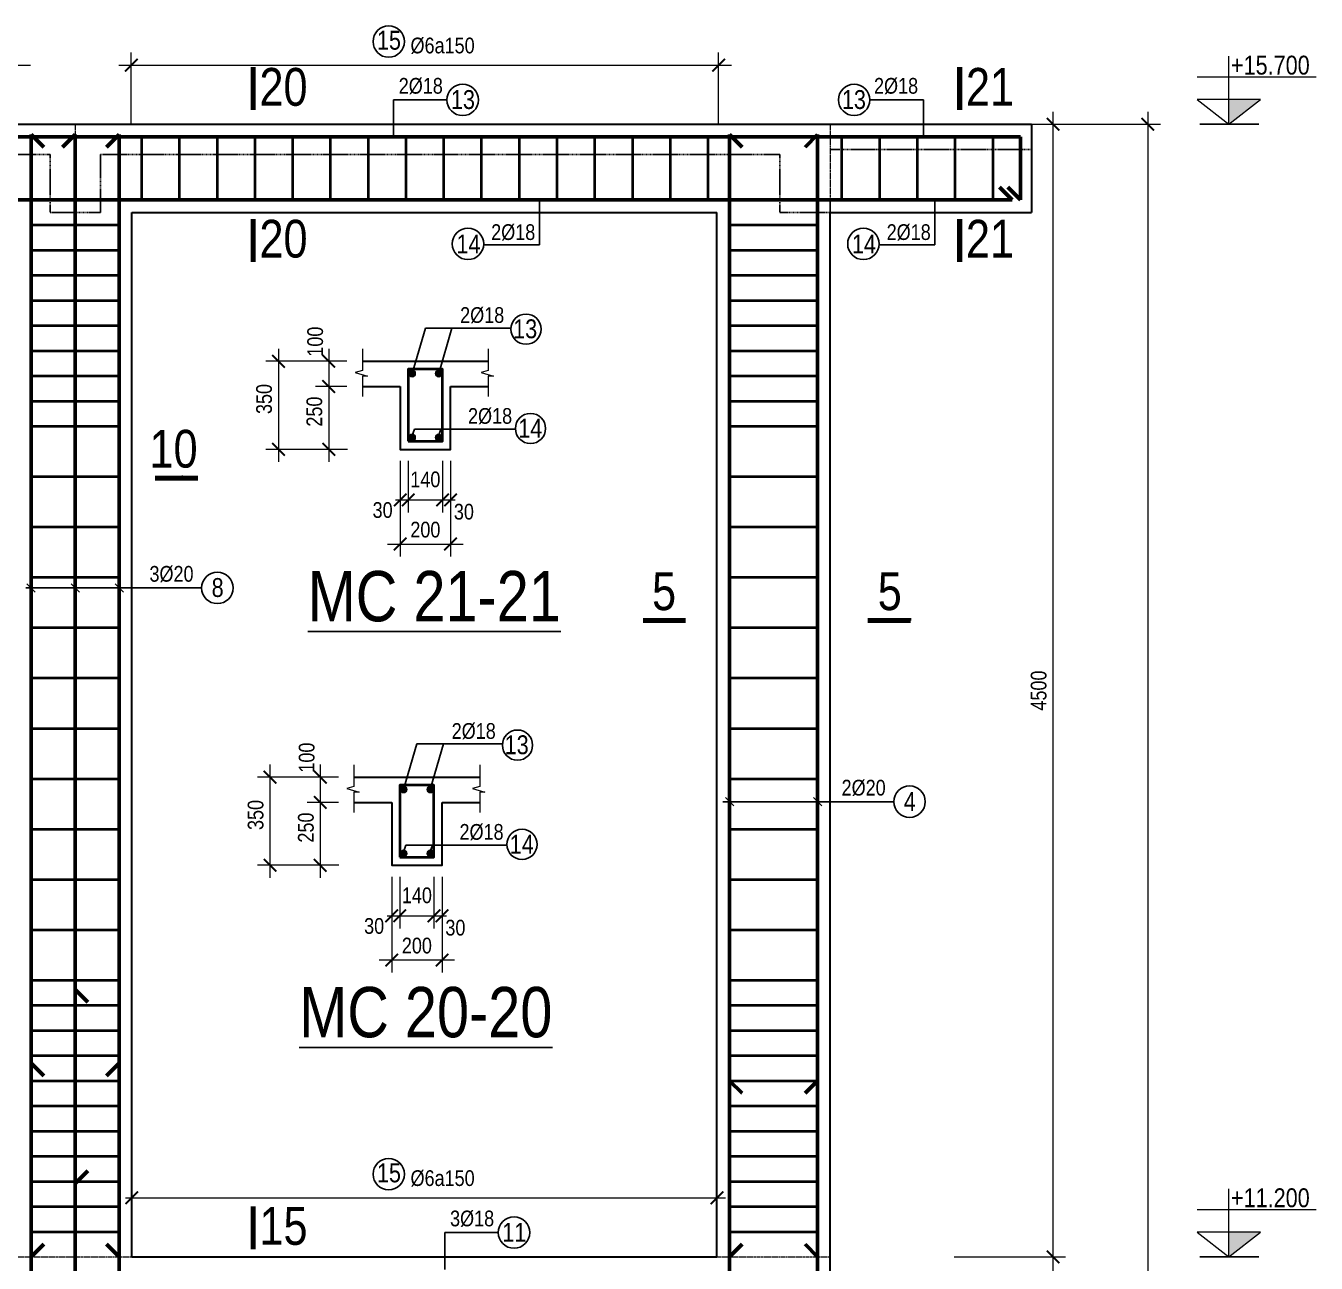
# Model space of a CAD drawing. Header units: inches. Extents: x -959662 to -910219, y 3489550 to 3514317.
# Drawn here: x -940592 to -935465, y 3504337 to 3509253 of the extents above; entities that cross this region are included whole.
import ezdxf

# ---------------------------------------------------------------- set-up
doc = ezdxf.new("R2010")
doc.units = ezdxf.units.IN
doc.header["$LTSCALE"] = 3.5
doc.header["$MEASUREMENT"] = 0
doc.linetypes.add('CENTERX2', pattern=[4, 2.5, -0.5, 0.5, -0.5])
doc.linetypes.add('DASHEDX2', pattern=[1.5, 1, -0.5])
for name, color, linetype, lineweight in [('5.TRUC', 1, 'CENTERX2', 13), ('duongkichthuoc', 4, 'Continuous', 13), ('NET BAO', 4, 'Continuous', 30), ('THEP DAI', 5, 'Continuous', 40), ('THEP DOC', 2, 'Continuous', 60)]:
    doc.layers.add(name, color=color, linetype=linetype, lineweight=lineweight)
for name, color, linetype in [('Net thay', 6, 'Continuous'), ('NETDUTDUT', 3, 'DASHEDX2'), ('text', 3, 'Continuous')]:
    doc.layers.add(name, color=color, linetype=linetype)
doc.styles.add('CHU', font='')
doc.styles.add('CHỮ', font='')
doc.styles.add('Helve-Condense', font='')
doc.styles.add('Text.Helve-condense', font='')
doc.styles.get('CHU').set_extended_font_data('VNI-Helve-Condense')
doc.styles.get('CHỮ').set_extended_font_data('VNI-Helve-Condense')
doc.styles.get('Helve-Condense').set_extended_font_data('VNI-Helve-Condense')
doc.styles.get('Text.Helve-condense').set_extended_font_data('VNI-Helve-Condense')
doc.dimstyles.new('TL25', dxfattribs={"dimscale": 25, "dimtxt": 2.5, "dimasz": 2, "dimexe": 2, "dimexo": 1, "dimgap": 1, "dimtad": 1, "dimdec": 0, "dimzin": 0, "dimdsep": 46, "dimtxsty": 'Helve-Condense', "dimblk": 'ARCHTICK', "dimcen": 2, "dimdle": 2, "dimclrd": 4, "dimclre": 4, "dimclrt": 4, "dimadec": 0, "dimazin": 0, "dimtfac": 0.004, "dimtdec": 0, "dimtmove": 2, "dimatfit": 3, "dimfxl": 1, "dimtolj": 1, "dimtzin": 0, "dimlwd": 13, "dimlwe": 13, "dimarcsym": 1})

# ---------------------------------------------------------------- blocks, each defined once
blk = doc.blocks.new('_ArchTick')
at = {"color": 0, "linetype": 'ByBlock', "const_width": 0.15}
blk.add_lwpolyline([(-0.5, -0.5), (0.5, 0.5)], dxfattribs=at)
blk = doc.blocks.new('*D24')
at = {"layer": 'DEFPOINTS', "color": 0, "transparency": 16777216}
for p in [(-936928.4, 3504362.2), (-936510.8, 3504362.2), (-936928.4, 3500762.2)]:
    blk.add_point(p, dxfattribs=at)
at = {"layer": 'duongkichthuoc', "color": 4, "linetype": 'Continuous', "lineweight": 13, "transparency": 16777216}
for p, q in [((-936510.8, 3500712.2), (-936510.8, 3504412.2)), ((-936903.4, 3504362.2), (-936460.8, 3504362.2)), ((-936903.4, 3500762.2), (-936460.8, 3500762.2))]:
    blk.add_line(p, q, dxfattribs=at)
at = {"layer": 'duongkichthuoc', "color": 4, "lineweight": 13, "transparency": 16777216, "xscale": 50, "yscale": 50, "zscale": 50}
for p, rotation in [((-936510.8, 3504362.2), 90), ((-936510.8, 3500762.2), 270)]:
    blk.add_blockref('_ArchTick', p, dxfattribs=dict(at, rotation=rotation))
at = {"layer": 'duongkichthuoc', "color": 4, "transparency": 16777216, "insert": (-936567.7, 3502562.2), "char_height": 62.5, "attachment_point": 5, "rotation": 90, "style": 'Helve-Condense'}
blk.add_mtext('\\A1;3600', dxfattribs=at)
blk = doc.blocks.new('*D25')
at = {"layer": 'DEFPOINTS', "color": 0, "transparency": 16777216}
for p in [(-936621, 3508862.2), (-936510.8, 3508862.2), (-936928.4, 3504362.2)]:
    blk.add_point(p, dxfattribs=at)
at = {"layer": 'duongkichthuoc', "color": 4, "linetype": 'Continuous', "lineweight": 13, "transparency": 16777216}
for p, q in [((-936510.8, 3504312.2), (-936510.8, 3508912.2)), ((-936596, 3508862.2), (-936460.8, 3508862.2)), ((-936903.4, 3504362.2), (-936460.8, 3504362.2))]:
    blk.add_line(p, q, dxfattribs=at)
at = {"layer": 'duongkichthuoc', "color": 4, "lineweight": 13, "transparency": 16777216, "xscale": 50, "yscale": 50, "zscale": 50}
for p, rotation in [((-936510.8, 3508862.2), 90), ((-936510.8, 3504362.2), 270)]:
    blk.add_blockref('_ArchTick', p, dxfattribs=dict(at, rotation=rotation))
at = {"layer": 'duongkichthuoc', "color": 4, "transparency": 16777216, "insert": (-936567.7, 3506612.2), "char_height": 62.5, "attachment_point": 5, "rotation": 90, "style": 'Helve-Condense'}
blk.add_mtext('\\A1;4500', dxfattribs=at)
blk = doc.blocks.new('*D26')
at = {"layer": 'DEFPOINTS', "color": 0, "transparency": 16777216}
for p in [(-936510.8, 3508862.2), (-936510.8, 3493162.2), (-936134.3, 3493162.2)]:
    blk.add_point(p, dxfattribs=at)
at = {"layer": 'THEP DOC', "color": 4, "linetype": 'Continuous', "lineweight": 13, "transparency": 16777216}
for p, q in [((-936134.3, 3508912.2), (-936134.3, 3493112.2)), ((-936485.8, 3508862.2), (-936084.3, 3508862.2)), ((-936485.8, 3493162.2), (-936084.3, 3493162.2))]:
    blk.add_line(p, q, dxfattribs=at)
at = {"layer": 'THEP DOC', "color": 4, "lineweight": 13, "transparency": 16777216, "xscale": 50, "yscale": 50, "zscale": 50}
for p, rotation in [((-936134.3, 3508862.2), 90), ((-936134.3, 3493162.2), 270)]:
    blk.add_blockref('_ArchTick', p, dxfattribs=dict(at, rotation=rotation))
at = {"layer": 'THEP DOC', "color": 4, "transparency": 16777216, "insert": (-936191.3, 3501012.2), "char_height": 62.5, "attachment_point": 5, "rotation": 90, "style": 'Helve-Condense'}
blk.add_mtext('\\A1;15700', dxfattribs=at)

msp = doc.modelspace()

# ---------------------------------------------------------------- hatches: boundary and pattern name
at = {"layer": 'text', "lineweight": 20, "ltscale": 20}
h = msp.add_hatch(color=0, dxfattribs=at)
h.dxf.hatch_style = 1
h.paths.add_polyline_path([(-935686.4, 3508960.5), (-935812.3, 3508960.5), (-935812.3, 3508862.2)])
at = {"layer": 'text'}
for points in [[(-939044.8, 3507871.8, 1), (-939069.8, 3507871.8, 1)], [(-938939.1, 3507871.8, 1), (-938964.1, 3507871.8, 1)], [(-939044.8, 3507617.8, 1), (-939069.8, 3507617.8, 1)], [(-938939.1, 3507617.8, 1), (-938964.1, 3507617.8, 1)], [(-939078.6, 3506219.2, 1), (-939103.6, 3506219.2, 1)], [(-938972.8, 3506219.2, 1), (-938997.8, 3506219.2, 1)], [(-939078.6, 3505965.2, 1), (-939103.6, 3505965.2, 1)], [(-938972.8, 3505965.2, 1), (-938997.8, 3505965.2, 1)]]:
    msp.add_hatch(color=256, dxfattribs=at).paths.add_polyline_path(points)
at = {"layer": 'text', "lineweight": 20, "ltscale": 20}
h = msp.add_hatch(color=0, dxfattribs=at)
h.dxf.hatch_style = 1
h.paths.add_polyline_path([(-935686.4, 3504460.5), (-935812.3, 3504460.5), (-935812.3, 3504362.2)])

# ---------------------------------------------------------------- linework, layer by layer
at = {"layer": '5.TRUC'}
for p, q in [((-952696, 3508862.2), (-936596, 3508862.2)), ((-940396, 3508862.2), (-940396, 3490815.3)), ((-937396, 3508862.2), (-937396, 3490815.3)), ((-951896, 3504362.2), (-937396, 3504362.2))]:
    msp.add_line(p, q, dxfattribs=at)
at = {"layer": 'duongkichthuoc', "color": 4, "linetype": 'Continuous', "lineweight": 13}
for p, q in [((-939413.6, 3507920.6), (-939638.2, 3507920.6)), ((-939588.2, 3507970.6), (-939588.2, 3507520.6)), ((-939316.7, 3507920.6), (-939440.7, 3507920.6)), ((-939388.6, 3507970.6), (-939388.6, 3507770.6)), ((-939388.6, 3507870.6), (-939388.6, 3507520.6)), ((-939316.7, 3507820.6), (-939440.7, 3507820.6)), ((-939413.6, 3507570.6), (-939638.2, 3507570.6)), ((-939314.6, 3507570.6), (-939438.6, 3507570.6)), ((-939104.7, 3507524.4), (-939104.7, 3507319.9)), ((-939072.7, 3507524.4), (-939072.7, 3507319.9)), ((-938936.7, 3507524.4), (-938936.7, 3507319.9)), ((-938904.7, 3507524.4), (-938904.7, 3507319.9)), ((-939072.7, 3507494.9), (-939072.7, 3507319.9)), ((-938936.7, 3507494.9), (-938936.7, 3507319.9)), ((-939122.7, 3507369.9), (-938886.7, 3507369.9)), ((-939104.7, 3507369.9), (-939072.7, 3507369.9)), ((-938936.7, 3507369.9), (-938904.7, 3507369.9)), ((-939104.7, 3507344.9), (-939104.7, 3507144.4)), ((-938904.7, 3507344.9), (-938904.7, 3507144.4)), ((-939154.7, 3507194.4), (-938854.7, 3507194.4)), ((-939622, 3506318), (-939622, 3505868)), ((-939422.3, 3506318), (-939422.3, 3506118)), ((-939447.3, 3506268), (-939672, 3506268)), ((-939350.4, 3506268), (-939474.4, 3506268)), ((-939422.3, 3506218), (-939422.3, 3505868)), ((-939350.4, 3506168), (-939474.4, 3506168)), ((-939447.3, 3505918), (-939672, 3505918)), ((-939348.3, 3505918), (-939472.3, 3505918)), ((-939138.4, 3505871.8), (-939138.4, 3505667.3)), ((-939106.4, 3505871.8), (-939106.4, 3505667.3)), ((-938970.4, 3505871.8), (-938970.4, 3505667.3)), ((-938938.4, 3505871.8), (-938938.4, 3505667.3)), ((-939106.4, 3505842.3), (-939106.4, 3505667.3)), ((-938970.4, 3505842.3), (-938970.4, 3505667.3)), ((-939156.4, 3505717.3), (-938920.4, 3505717.3)), ((-939138.4, 3505717.3), (-939106.4, 3505717.3)), ((-938970.4, 3505717.3), (-938938.4, 3505717.3)), ((-939138.4, 3505692.3), (-939138.4, 3505491.8)), ((-938938.4, 3505692.3), (-938938.4, 3505491.8)), ((-939188.4, 3505541.8), (-938888.4, 3505541.8))]:
    msp.add_line(p, q, dxfattribs=at)
at = {"layer": 'NET BAO'}
for p, q in [((-952696, 3508862.2), (-936596, 3508862.2)), ((-942896, 3508862.2), (-937896, 3508862.2)), ((-936596, 3508862.2), (-936596, 3508512.2)), ((-940171, 3504362.2), (-940171, 3508512.2)), ((-940171, 3508512.2), (-937846, 3508512.2)), ((-937846, 3504362.2), (-937846, 3508512.2)), ((-937396, 3504362.2), (-937396, 3508512.2)), ((-937396, 3508512.2), (-936596, 3508512.2)), ((-939254.7, 3507920.6), (-938754.7, 3507920.6)), ((-939254.7, 3507820.6), (-939104.7, 3507820.6)), ((-938904.7, 3507820.6), (-938754.7, 3507820.6)), ((-939288.4, 3506268), (-938788.4, 3506268)), ((-939288.4, 3506168), (-939138.4, 3506168)), ((-938938.4, 3506168), (-938788.4, 3506168)), ((-940171, 3504362.2), (-937846, 3504362.2)), ((-937396, 3500762.2), (-937396, 3504362.2))]:
    msp.add_line(p, q, dxfattribs=at)
for points in [[(-939104.7, 3507820.6), (-939104.7, 3507570.6), (-938904.7, 3507570.6), (-938904.7, 3507820.6)], [(-939138.4, 3506168), (-939138.4, 3505918), (-938938.4, 3505918), (-938938.4, 3506168)]]:
    msp.add_lwpolyline(points, dxfattribs=at)
at = {"layer": 'Net thay', "lineweight": 20}
for p, q in [((-939969.7, 3507456.4), (-939969.7, 3507466.4)), ((-939969.7, 3507456.4), (-939969.7, 3507456.4)), ((-937076.2, 3506890.4), (-937076.2, 3506900.4)), ((-937076.2, 3506890.4), (-937076.2, 3506890.4))]:
    msp.add_line(p, q, dxfattribs=at)
at = {"layer": 'Net thay', "lineweight": 20, "ltscale": 20, "const_width": 20}
for points in [[(-939688.8, 3509089.3), (-939688.8, 3508918.5)], [(-936881.7, 3509089.3), (-936881.7, 3508918.5)], [(-939688.8, 3508486), (-939688.8, 3508315.2)], [(-936881.7, 3508486), (-936881.7, 3508315.2)], [(-940078.3, 3507456.4), (-939907.5, 3507456.4)], [(-938140.6, 3506890.4), (-937969.9, 3506890.4)], [(-937247, 3506890.4), (-937076.2, 3506890.4)], [(-939688.8, 3504563.7), (-939688.8, 3504392.9)]]:
    msp.add_lwpolyline(points, dxfattribs=at)
at = {"layer": 'NETDUTDUT'}
for p, q in [((-951696, 3508862.2), (-937396, 3508862.2)), ((-937405.3, 3508862.2), (-936596, 3508862.2)), ((-936596, 3508862.2), (-936596, 3508762.2)), ((-943196, 3508742.2), (-940496, 3508742.2)), ((-940296, 3508742.2), (-937596.2, 3508742.2)), ((-936596, 3508762.2), (-937396, 3508762.2)), ((-940171, 3504362.2), (-937846, 3504362.2)), ((-937396.2, 3504362.2), (-937396, 3504362.2))]:
    msp.add_line(p, q, dxfattribs=at)
for points in [[(-937396.2, 3508862.2), (-937396.2, 3508862.2), (-937596.2, 3508862.2)], [(-940496, 3508742.2), (-940496, 3508512.2), (-940296, 3508512.2), (-940296, 3508742.2)], [(-937596.2, 3508742.2), (-937596.2, 3508512.2), (-937396.2, 3508512.2), (-937396.2, 3508562.2)], [(-937596.2, 3504242.2), (-937596.2, 3504012.2), (-937396.2, 3504012.2), (-937396.2, 3504362.2)]]:
    msp.add_lwpolyline(points, dxfattribs=at)
at = {"layer": 'text', "color": 0, "lineweight": 20, "ltscale": 20}
for p, q in [((-935812.3, 3508862.2), (-935812.3, 3509132.2)), ((-935938.2, 3509050.5), (-935465.2, 3509050.5)), ((-935812.3, 3504362.2), (-935812.3, 3504632.2)), ((-935938.2, 3504550.5), (-935465.2, 3504550.5))]:
    msp.add_line(p, q, dxfattribs=at)
at = {"layer": 'text', "color": 3}
for p, q in [((-939131.4, 3508959.1), (-938918.9, 3508959.1)), ((-939131.4, 3508959.1), (-939131.4, 3508812.2)), ((-937026, 3508959.1), (-937238.5, 3508959.1)), ((-937026, 3508959.1), (-937026, 3508812.2)), ((-940592.2, 3507020.2), (-939893.5, 3507020.2)), ((-940554.5, 3507003.7), (-940587.5, 3507036.7)), ((-940378.9, 3507003.7), (-940411.9, 3507036.7)), ((-940204.5, 3507003.7), (-940237.5, 3507036.7)), ((-937779.5, 3506154.2), (-937812.5, 3506187.2)), ((-937429.5, 3506154.2), (-937462.5, 3506187.2)), ((-937822.1, 3506170.7), (-937143.5, 3506170.7)), ((-938927.5, 3504459.1), (-938714.9, 3504459.1)), ((-938927.5, 3504459.1), (-938927.5, 3504312.2))]:
    msp.add_line(p, q, dxfattribs=at)
at = {"layer": 'text', "color": 0}
for p, q in [((-935927.6, 3508862.2), (-935693.2, 3508862.2)), ((-935927.6, 3504362.2), (-935693.2, 3504362.2))]:
    msp.add_line(p, q, dxfattribs=at)
at = {"layer": 'text'}
for p, q in [((-938551, 3508562.2), (-938551, 3508382.9)), ((-936979.8, 3508562.2), (-936979.8, 3508382.9)), ((-938551, 3508382.9), (-938773.2, 3508382.9)), ((-936979.8, 3508382.9), (-937201.9, 3508382.9)), ((-939004.7, 3508052.6), (-939057.3, 3507871.8)), ((-939004.7, 3508052.6), (-938664.6, 3508052.6)), ((-938899, 3508052.6), (-938951.6, 3507871.8)), ((-939048.4, 3507650.7), (-939063.6, 3507607)), ((-938646.9, 3507650.7), (-939048.4, 3507650.7)), ((-938942.6, 3507650.7), (-938957.9, 3507607)), ((-939038.5, 3506400), (-939091.1, 3506219.2)), ((-939038.5, 3506400), (-938698.3, 3506400)), ((-938932.7, 3506400), (-938985.3, 3506219.2)), ((-939082.1, 3505998.1), (-939097.4, 3505954.4)), ((-938680.6, 3505998.1), (-939082.1, 3505998.1)), ((-938976.4, 3505998.1), (-938991.6, 3505954.4))]:
    msp.add_line(p, q, dxfattribs=at)
at = {"layer": 'text', "color": 4, "lineweight": 20, "ltscale": 0.5}
for p, q in [((-939254.7, 3507969.9), (-939254.7, 3507883.4)), ((-938754.7, 3507969.9), (-938754.7, 3507883.4)), ((-939254.7, 3507883.4), (-939283.5, 3507875.4)), ((-939283.5, 3507875.4), (-939234.2, 3507861.2)), ((-938754.7, 3507883.4), (-938783.5, 3507875.4)), ((-938783.5, 3507875.4), (-938734.2, 3507861.2)), ((-939234.2, 3507861.2), (-939254.7, 3507861.2)), ((-939254.7, 3507861.2), (-939254.7, 3507780.1)), ((-938734.2, 3507861.2), (-938754.7, 3507861.2)), ((-938754.7, 3507861.2), (-938754.7, 3507780.1)), ((-939288.4, 3506317.3), (-939288.4, 3506230.8)), ((-938788.4, 3506317.3), (-938788.4, 3506230.8)), ((-939288.4, 3506230.8), (-939317.3, 3506222.8)), ((-938788.4, 3506230.8), (-938817.3, 3506222.8)), ((-939317.3, 3506222.8), (-939267.9, 3506208.6)), ((-939267.9, 3506208.6), (-939288.4, 3506208.6)), ((-939288.4, 3506208.6), (-939288.4, 3506127.5)), ((-938817.3, 3506222.8), (-938767.9, 3506208.6)), ((-938767.9, 3506208.6), (-938788.4, 3506208.6)), ((-938788.4, 3506208.6), (-938788.4, 3506127.5))]:
    msp.add_line(p, q, dxfattribs=at)
at = {"layer": 'text', "color": 0, "lineweight": 20, "ltscale": 20}
for points in [[(-935938.2, 3508960.5), (-935812.3, 3508862.2), (-935686.4, 3508960.5)], [(-935938.2, 3504460.5), (-935812.3, 3504362.2), (-935686.4, 3504460.5)]]:
    msp.add_lwpolyline(points, close=True, dxfattribs=at)
at = {"layer": 'text', "color": 3}
for centre in [(-939150.1, 3509190.9), (-938856.4, 3508959.1), (-937301, 3508959.1), (-939831, 3507020.2), (-937081, 3506170.7), (-939150.1, 3504690.9), (-938652.4, 3504459.1)]:
    msp.add_circle(centre, 62.5, dxfattribs=at)
at = {"layer": 'text'}
for centre, radius in [((-938835.5, 3508387.1), 62.5), ((-937264.2, 3508387.1), 62.5), ((-938604.8, 3508048.1), 60), ((-939057.3, 3507871.8), 12.5), ((-938951.6, 3507871.8), 12.5), ((-938587, 3507653.6), 60), ((-939057.3, 3507617.8), 12.5), ((-938951.6, 3507617.8), 12.5), ((-938638.5, 3506395.5), 60), ((-939091.1, 3506219.2), 12.5), ((-938985.3, 3506219.2), 12.5), ((-938620.7, 3506001), 60), ((-939091.1, 3505965.2), 12.5), ((-938985.3, 3505965.2), 12.5)]:
    msp.add_circle(centre, radius, dxfattribs=at)
at = {"layer": 'THEP DAI'}
for p, q in [((-940132.3, 3508812.2), (-940132.3, 3508562.2)), ((-939982.3, 3508812.2), (-939982.3, 3508562.2)), ((-939982.3, 3508812.2), (-939982.3, 3508562.2)), ((-939832.3, 3508812.2), (-939832.3, 3508562.2)), ((-939832.3, 3508812.2), (-939832.3, 3508562.2)), ((-939682.3, 3508812.2), (-939682.3, 3508562.2)), ((-939532.3, 3508812.2), (-939532.3, 3508562.2)), ((-939382.3, 3508812.2), (-939382.3, 3508562.2)), ((-939382.3, 3508812.2), (-939382.3, 3508562.2)), ((-939232.3, 3508812.2), (-939232.3, 3508562.2)), ((-939232.3, 3508812.2), (-939232.3, 3508562.2)), ((-939082.3, 3508812.2), (-939082.3, 3508562.2)), ((-938932.3, 3508812.2), (-938932.3, 3508562.2)), ((-938782.3, 3508812.2), (-938782.3, 3508562.2)), ((-938632.3, 3508812.2), (-938632.3, 3508562.2)), ((-938482.3, 3508812.2), (-938482.3, 3508562.2)), ((-938332.3, 3508812.2), (-938332.3, 3508562.2)), ((-938182.3, 3508812.2), (-938182.3, 3508562.2)), ((-938032.3, 3508812.2), (-938032.3, 3508562.2)), ((-937882.3, 3508812.2), (-937882.3, 3508562.2)), ((-937350.6, 3508812.2), (-937350.6, 3508562.2)), ((-937200.6, 3508812.2), (-937200.6, 3508562.2)), ((-937050.6, 3508812.2), (-937050.6, 3508562.2)), ((-936900.6, 3508812.2), (-936900.6, 3508562.2)), ((-936750.6, 3508812.2), (-936750.6, 3508562.2)), ((-940571, 3508462.2), (-940221, 3508462.2)), ((-940571, 3508462.2), (-940221, 3508462.2)), ((-937796, 3508462.2), (-937446, 3508462.2)), ((-937796, 3508462.2), (-937446, 3508462.2)), ((-940571, 3508362.2), (-940221, 3508362.2)), ((-937796, 3508362.2), (-937446, 3508362.2)), ((-940571, 3508262.2), (-940221, 3508262.2)), ((-940571, 3508262.2), (-940221, 3508262.2)), ((-937796, 3508262.2), (-937446, 3508262.2)), ((-937796, 3508262.2), (-937446, 3508262.2)), ((-940571, 3508162.2), (-940221, 3508162.2)), ((-937796, 3508162.2), (-937446, 3508162.2)), ((-940571, 3508062.2), (-940221, 3508062.2)), ((-940571, 3508062.2), (-940221, 3508062.2)), ((-937796, 3508062.2), (-937446, 3508062.2)), ((-937796, 3508062.2), (-937446, 3508062.2)), ((-940571, 3507962.2), (-940221, 3507962.2)), ((-937796, 3507962.2), (-937446, 3507962.2)), ((-940571, 3507862.2), (-940221, 3507862.2)), ((-937796, 3507862.2), (-937446, 3507862.2)), ((-940571, 3507762.2), (-940221, 3507762.2)), ((-937796, 3507762.2), (-937446, 3507762.2)), ((-940571, 3507662.2), (-940221, 3507662.2)), ((-937796, 3507662.2), (-937446, 3507662.2)), ((-940571, 3507462.2), (-940221, 3507462.2)), ((-940571, 3507462.2), (-940221, 3507462.2)), ((-937796, 3507462.2), (-937446, 3507462.2)), ((-937796, 3507462.2), (-937446, 3507462.2)), ((-940571, 3507262.2), (-940221, 3507262.2)), ((-940571, 3507262.2), (-940221, 3507262.2)), ((-937796, 3507262.2), (-937446, 3507262.2)), ((-937796, 3507262.2), (-937446, 3507262.2)), ((-940571, 3507062.2), (-940221, 3507062.2)), ((-940571, 3507062.2), (-940221, 3507062.2)), ((-940571, 3507062.2), (-940221, 3507062.2)), ((-937796, 3507062.2), (-937446, 3507062.2)), ((-937796, 3507062.2), (-937446, 3507062.2)), ((-940571, 3506862.2), (-940221, 3506862.2)), ((-940571, 3506862.2), (-940221, 3506862.2)), ((-937796, 3506862.2), (-937446, 3506862.2)), ((-937796, 3506862.2), (-937446, 3506862.2)), ((-940571, 3506662.2), (-940221, 3506662.2)), ((-940571, 3506662.2), (-940221, 3506662.2)), ((-937796, 3506662.2), (-937446, 3506662.2)), ((-937796, 3506662.2), (-937446, 3506662.2)), ((-940571, 3506462.2), (-940221, 3506462.2)), ((-940571, 3506462.2), (-940221, 3506462.2)), ((-937796, 3506462.2), (-937446, 3506462.2)), ((-937796, 3506462.2), (-937446, 3506462.2)), ((-940571, 3506262.2), (-940221, 3506262.2)), ((-940571, 3506262.2), (-940221, 3506262.2)), ((-937796, 3506262.2), (-937446, 3506262.2)), ((-937796, 3506262.2), (-937446, 3506262.2)), ((-940571, 3506062.2), (-940221, 3506062.2)), ((-940571, 3506062.2), (-940221, 3506062.2)), ((-937796, 3506062.2), (-937446, 3506062.2)), ((-937796, 3506062.2), (-937446, 3506062.2)), ((-940571, 3505862.2), (-940221, 3505862.2)), ((-940571, 3505862.2), (-940221, 3505862.2)), ((-937796, 3505862.2), (-937446, 3505862.2)), ((-937796, 3505862.2), (-937446, 3505862.2)), ((-940571, 3505662.2), (-940221, 3505662.2)), ((-940571, 3505662.2), (-940221, 3505662.2)), ((-937796, 3505662.2), (-937446, 3505662.2)), ((-937796, 3505662.2), (-937446, 3505662.2)), ((-940571, 3505462.2), (-940221, 3505462.2)), ((-940571, 3505462.2), (-940221, 3505462.2)), ((-937796, 3505462.2), (-937446, 3505462.2)), ((-937796, 3505462.2), (-937446, 3505462.2)), ((-940571, 3505362.2), (-940221, 3505362.2)), ((-937796, 3505362.2), (-937446, 3505362.2)), ((-940571, 3505262.2), (-940221, 3505262.2)), ((-937796, 3505262.2), (-937446, 3505262.2)), ((-940571, 3505162.2), (-940221, 3505162.2)), ((-940571, 3505162.2), (-940221, 3505162.2)), ((-937796, 3505162.2), (-937446, 3505162.2)), ((-937796, 3505162.2), (-937446, 3505162.2)), ((-940571, 3505062.2), (-940221, 3505062.2)), ((-937796, 3505062.2), (-937446, 3505062.2)), ((-940571, 3504962.2), (-940221, 3504962.2)), ((-937796, 3504962.2), (-937446, 3504962.2)), ((-940571, 3504862.2), (-940221, 3504862.2)), ((-937796, 3504862.2), (-937446, 3504862.2)), ((-940571, 3504762.2), (-940221, 3504762.2)), ((-940571, 3504762.2), (-940221, 3504762.2)), ((-937796, 3504762.2), (-937446, 3504762.2)), ((-937796, 3504762.2), (-937446, 3504762.2)), ((-940571, 3504662.2), (-940221, 3504662.2)), ((-937796, 3504662.2), (-937446, 3504662.2)), ((-940571, 3504562.2), (-940221, 3504562.2)), ((-937796, 3504562.2), (-937446, 3504562.2)), ((-940571, 3504462.2), (-940221, 3504462.2)), ((-937796, 3504462.2), (-937446, 3504462.2))]:
    msp.add_line(p, q, dxfattribs=at)
for points in [[(-939072.7, 3507602.6), (-938936.7, 3507602.6), (-938936.7, 3507888.6), (-939072.7, 3507888.6)], [(-939106.4, 3505950), (-938970.4, 3505950), (-938970.4, 3506236), (-939106.4, 3506236)]]:
    msp.add_lwpolyline(points, close=True, dxfattribs=at)
at = {"layer": 'THEP DOC', "color": 4, "linetype": 'Continuous', "lineweight": 13}
for p, q in [((-940173.1, 3508862.2), (-940173.1, 3509146.9)), ((-937839.5, 3508862.2), (-937839.5, 3509146.9)), ((-943003.8, 3509096.9), (-940573.5, 3509096.9)), ((-940222.1, 3509096.9), (-937787.8, 3509096.9)), ((-940171, 3504362.2), (-940171, 3504646.9)), ((-937846, 3504362.2), (-937846, 3504646.9)), ((-940196, 3504596.9), (-937811.8, 3504596.9))]:
    msp.add_line(p, q, dxfattribs=at)
at = {"layer": 'THEP DOC'}
for p, q in [((-936640.5, 3508812.2), (-952654.9, 3508812.2)), ((-940571, 3500762.2), (-940571, 3508821.5)), ((-940571, 3508821.5), (-940521, 3508771.5)), ((-940396, 3508821.5), (-940446, 3508771.5)), ((-940396, 3491662.2), (-940396, 3508821.5)), ((-940221, 3508821.5), (-940271, 3508771.5)), ((-940221, 3500762.2), (-940221, 3508821.5)), ((-937796, 3504362.2), (-937796, 3508821.5)), ((-937796, 3508821.5), (-937746, 3508771.5)), ((-937446, 3508821.5), (-937496, 3508771.5)), ((-937446, 3491662.2), (-937446, 3508821.5)), ((-936640.5, 3508812.2), (-936640.5, 3508562.2)), ((-936723.2, 3508612.2), (-936673.2, 3508562.2)), ((-936690.5, 3508612.2), (-936640.5, 3508562.2)), ((-942896, 3508562.2), (-936673.2, 3508562.2)), ((-940346, 3505374.4), (-940396, 3505424.4)), ((-940521, 3505082.2), (-940571, 3505132.2)), ((-940271, 3505082.2), (-940221, 3505132.2)), ((-937796, 3505062.2), (-937746, 3505012.2)), ((-937446, 3505062.2), (-937496, 3505012.2)), ((-940396, 3504654.4), (-940346, 3504704.4)), ((-940571, 3504362.2), (-940521, 3504412.2)), ((-940221, 3504362.2), (-940271, 3504412.2)), ((-937796, 3504362.2), (-937746, 3504412.2)), ((-937446, 3504362.2), (-937496, 3504412.2)), ((-937796, 3500762.2), (-937796, 3504362.2))]:
    msp.add_line(p, q, dxfattribs=at)

# ---------------------------------------------------------------- block references
at = {"layer": 'duongkichthuoc', "color": 4, "lineweight": 13, "xscale": 50, "yscale": 50, "zscale": 50}
for p, rotation in [((-939588.2, 3507920.6), 90), ((-939388.6, 3507920.6), 90), ((-939388.6, 3507820.6), 270), ((-939388.6, 3507820.6), 90), ((-939588.2, 3507570.6), 270), ((-939388.6, 3507570.6), 270), ((-939104.7, 3507369.9), 180), ((-939072.7, 3507369.9), 180), ((-938904.7, 3507369.9), 180), ((-939104.7, 3507194.4), 180), ((-939622, 3506268), 90), ((-939422.3, 3506268), 90), ((-939422.3, 3506168), 270), ((-939422.3, 3506168), 90), ((-939622, 3505918), 270), ((-939422.3, 3505918), 270), ((-939138.4, 3505717.3), 180), ((-939106.4, 3505717.3), 180), ((-938938.4, 3505717.3), 180), ((-939138.4, 3505541.8), 180)]:
    msp.add_blockref('_ArchTick', p, dxfattribs=dict(at, rotation=rotation))
for p in [(-938936.7, 3507369.9), (-938904.7, 3507194.4), (-938970.4, 3505717.3), (-938938.4, 3505541.8)]:
    msp.add_blockref('_ArchTick', p, dxfattribs=at)
at = {"layer": 'THEP DOC', "color": 4, "lineweight": 13, "xscale": 50, "yscale": 50, "zscale": 50, "rotation": 180}
for p in [(-940173.1, 3509096.9), (-940171, 3504596.9)]:
    msp.add_blockref('_ArchTick', p, dxfattribs=at)
at = {"layer": 'THEP DOC', "color": 4, "lineweight": 13, "xscale": 50, "yscale": 50, "zscale": 50}
for p in [(-937839.5, 3509096.9), (-937846, 3504596.9)]:
    msp.add_blockref('_ArchTick', p, dxfattribs=at)

# ---------------------------------------------------------------- texts
at = {"layer": 'duongkichthuoc', "color": 4, "char_height": 62.5, "attachment_point": 5, "rotation": 90, "style": 'Helve-Condense'}
for s, insert in [('\\A1;100', (-939442.2, 3507998.5)), ('\\A1;350', (-939645.2, 3507770.6)), ('\\A1;250', (-939445.5, 3507720.6)), ('\\A1;100', (-939476, 3506345.9)), ('\\A1;350', (-939678.9, 3506118)), ('\\A1;250', (-939479.2, 3506068))]:
    msp.add_mtext(s, dxfattribs=dict(at, insert=insert))
at = {"layer": 'duongkichthuoc', "color": 4, "char_height": 62.5, "attachment_point": 5, "style": 'Helve-Condense'}
for s, insert in [('\\A1;140', (-939004.7, 3507450.9)), ('\\A1;30', (-939174.5, 3507329.1)), ('\\A1;30', (-938851.6, 3507322.5)), ('\\A1;200', (-939004.7, 3507251.3)), ('\\A1;140', (-939038.4, 3505798.3)), ('\\A1;30', (-939208.2, 3505676.6)), ('\\A1;30', (-938885.4, 3505669.9)), ('\\A1;200', (-939038.4, 3505598.7))]:
    msp.add_mtext(s, dxfattribs=dict(at, insert=insert))
at = {"layer": 'Net thay', "lineweight": 20, "ltscale": 20, "style": 'CHU'}
for s, p in [('20', (-939663.9, 3508935.7)), ('21', (-936856.8, 3508935.7)), ('20', (-939663.9, 3508332.5)), ('21', (-936856.8, 3508332.5)), ('10', (-940100.7, 3507498)), ('5', (-938104, 3506931.9)), ('5', (-937207.2, 3506931.9)), ('15', (-939663.9, 3504410.2))]:
    msp.add_text(s, height=150, dxfattribs=at).set_placement(p)
at = {"layer": 'text', "color": 0, "lineweight": 20, "ltscale": 20, "style": 'CHỮ'}
for s, p in [('+15.700', (-935803.9, 3509059.6)), ('+11.200', (-935803.9, 3504559.6))]:
    msp.add_text(s, height=75, dxfattribs=at).set_placement(p)
at = {"layer": 'text', "color": 4, "style": 'Text.Helve-condense'}
for s, insert, char_height, width, attachment_point in [('15', (-939149.4, 3509195.5), 75, 317.247, 5), ('Þ6a150', (-938808.8, 3509206.4), 62.5, 924.543, 3), ('2Þ18', (-939110.5, 3509046.2), 62.5, 924.543, 1), ('2Þ18', (-937046.9, 3509046.2), 62.5, 924.543, 3), ('13', (-938855.4, 3508959.9), 75, 317.247, 5), ('13', (-937302, 3508959.9), 75, 317.247, 5), ('2Þ18', (-938568, 3508400.1), 62.5, 327.058, 9), ('2Þ18', (-936996.7, 3508400.1), 62.5, 327.058, 9), ('14', (-938833.5, 3508386.3), 75, 317.247, 5), ('14', (-937262.2, 3508386.3), 75, 317.247, 5), ('2Þ18', (-938866.5, 3508135.5), 62.5, 327.058, 1), ('13', (-938608.1, 3508049), 75, 317.247, 5), ('2Þ18', (-938660, 3507734.6), 62.5, 327.058, 3), ('14', (-938587.9, 3507654.4), 75, 317.247, 5), ('3Þ20', (-940100.9, 3507107.3), 62.5, 924.543, 1), ('8', (-939830, 3507021.1), 75, 317.247, 5), ('2Þ18', (-938900.2, 3506482.9), 62.5, 327.058, 1), ('13', (-938641.9, 3506396.4), 75, 317.247, 5), ('2Þ20', (-937350.9, 3506257.7), 62.5, 924.543, 1), ('4', (-937080, 3506171.5), 75, 317.247, 5), ('2Þ18', (-938693.8, 3506082), 62.5, 327.058, 3), ('14', (-938621.7, 3506001.8), 75, 317.247, 5), ('15', (-939149.4, 3504695.5), 75, 317.247, 5), ('Þ6a150', (-938808.8, 3504706.4), 62.5, 924.543, 3), ('3Þ18', (-938906.6, 3504546.2), 62.5, 924.543, 1), ('11', (-938651.5, 3504459.9), 75, 317.247, 5)]:
    msp.add_mtext(s, dxfattribs=dict(at, insert=insert, char_height=char_height, width=width, attachment_point=attachment_point))
at = {"layer": 'text', "char_height": 200, "width": 5430.178, "attachment_point": 1, "style": 'Text.Helve-condense'}
for s, insert in [('{\\LMC 21-21}', (-939472, 3507087.3)), ('{\\LMC 20-20}', (-939505.8, 3505434.7))]:
    msp.add_mtext(s, dxfattribs=dict(at, insert=insert))

# ---------------------------------------------------------------- dimensions: what is measured, and where the dimension line sits
at = {"layer": 'duongkichthuoc'}
for base, p1, p2, picture, middle in [((-936510.8, 3508862.2), (-936928.4, 3504362.2), (-936621, 3508862.2), '*D25', (-936567.7, 3506612.2)), ((-936510.8, 3504362.2), (-936928.4, 3500762.2), (-936928.4, 3504362.2), '*D24', (-936567.7, 3502562.2))]:
    dim = msp.add_linear_dim(base=base, p1=p1, p2=p2, angle=90, dimstyle='TL25', dxfattribs=at)
    dim.commit()
    dim.dimension.update_dxf_attribs({"geometry": picture, "text_midpoint": middle})
at = {"layer": 'THEP DOC'}
dim = msp.add_linear_dim(base=(-936134.3, 3493162.2), p1=(-936510.8, 3508862.2), p2=(-936510.8, 3493162.2), angle=90, dimstyle='TL25', dxfattribs=at)
dim.commit()
dim.dimension.update_dxf_attribs({"geometry": '*D26', "text_midpoint": (-936191.3, 3501012.2)})

doc.saveas('drawing.dxf')
